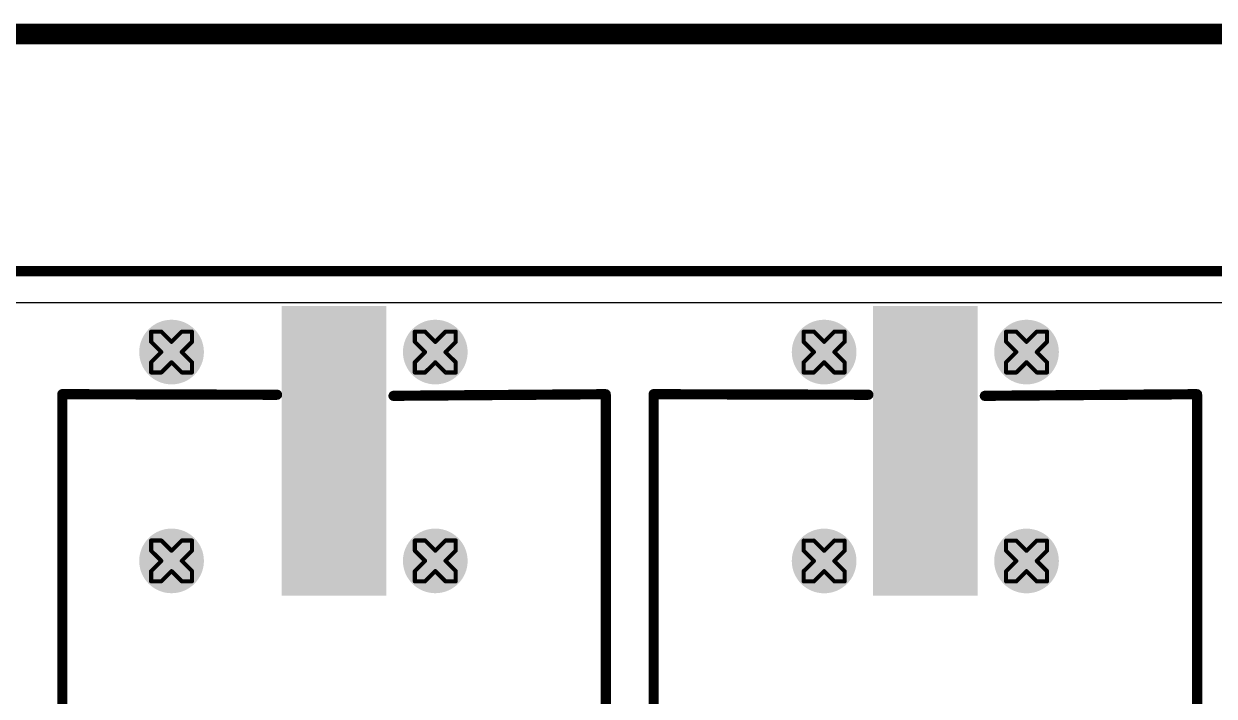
# Model space of a CAD drawing. Header units: inches. Extents: x -1 to 351, y 0 to 83.
# Drawn here: x 11.87 to 26.66, y 26.72 to 35.08 of the extents above; entities that cross this region are included whole.
import ezdxf

# ---------------------------------------------------------------- set-up
doc = ezdxf.new("R2010")
doc.units = ezdxf.units.IN
for name, color, linetype in [('Board Outline', 216, 'Continuous'), ('Bottom Layer', 5, 'Continuous'), ('Bottom Solder', 6, 'Continuous'), ('Dimensions', 6, 'Continuous'), ('Drill Drawing', 1, 'Continuous'), ('Top Layer', 1, 'Continuous'), ('Top Overlay', 2, 'Continuous'), ('Top Paste', 8, 'Continuous'), ('Top Solder', 216, 'Continuous'), ('Via Holes', 16, 'Continuous')]:
    doc.layers.add(name, color=color, linetype=linetype)

# ---------------------------------------------------------------- blocks, each defined once
blk = doc.blocks.new('189RV0019_18')
at = {"layer": 'Top Layer'}
for points in [[(-4.42, 0.6), (-0.92, 0.6), (-0.92, -0.6), (-4.42, -0.6)], [(0.92, 0.6), (4.42, 0.6), (4.42, -0.6), (0.92, -0.6)]]:
    blk.add_hatch(color=1, dxfattribs=at).paths.add_polyline_path(points)
at = {"layer": 'Top Paste'}
for points in [[(-4.42, 0.6), (-0.92, 0.6), (-0.92, -0.6), (-4.42, -0.6)], [(0.92, 0.6), (4.42, 0.6), (4.42, -0.6), (0.92, -0.6)]]:
    blk.add_hatch(color=8, dxfattribs=at).paths.add_polyline_path(points)
at = {"layer": 'Top Solder'}
for points in [[(-4.471, 0.651), (-0.869, 0.651), (-0.869, -0.651), (-4.471, -0.651)], [(0.869, 0.651), (4.471, 0.651), (4.471, -0.651), (0.869, -0.651)]]:
    blk.add_hatch(color=216, dxfattribs=at).paths.add_polyline_path(points)
at = {"layer": 'Top Overlay', "const_width": 0.127}
for points in [[(-1.98, 3.376), (-3.376, 1.98)], [(-1.98, 3.376), (3.376, 3.376)], [(3.376, 3.376), (3.369, 0.708)], [(-3.376, 1.98), (-3.376, 0.686)], [(-3.838, 1.295), (-3.838, 0.762)], [(-4.067, 1.016), (-3.61, 1.016)], [(-3.362, -0.686), (-3.376, -1.981)], [(3.356, -0.739), (3.376, -3.376)], [(-3.376, -1.981), (-1.981, -3.376)], [(-1.981, -3.376), (3.376, -3.376)]]:
    blk.add_lwpolyline(points, dxfattribs=at)
at = {"layer": 'Top Overlay', "const_width": 0.0635}
for points in [[(-2.012, 3.376, 1), (-1.948, 3.376, 1)], [(-2.012, 3.376, 1), (-1.948, 3.376, 1)], [(3.344, 3.376, 1), (3.408, 3.376, 1)], [(3.344, 3.376, 1), (3.408, 3.376, 1)], [(-3.408, 1.98, 1), (-3.344, 1.98, 1)], [(-3.408, 1.98, 1), (-3.344, 1.98, 1)], [(-3.87, 1.295, 1), (-3.807, 1.295, 1)], [(-4.099, 1.016, 1), (-4.035, 1.016, 1)], [(-3.642, 1.016, 1), (-3.578, 1.016, 1)], [(-3.87, 0.762, 1), (-3.807, 0.762, 1)], [(-3.408, 0.686, 1), (-3.344, 0.686, 1)], [(3.338, 0.708, 1), (3.401, 0.708, 1)], [(-3.394, -0.686, 1), (-3.331, -0.686, 1)], [(3.324, -0.739, 1), (3.387, -0.739, 1)], [(-3.407, -1.981, 1), (-3.344, -1.981, 1)], [(-3.407, -1.981, 1), (-3.344, -1.981, 1)], [(-2.013, -3.376, 1), (-1.949, -3.376, 1)], [(-2.013, -3.376, 1), (-1.949, -3.376, 1)], [(3.344, -3.376, 1), (3.407, -3.376, 1)], [(3.344, -3.376, 1), (3.407, -3.376, 1)]]:
    blk.add_lwpolyline(points, format="xyb", close=True, dxfattribs=at)
blk = doc.blocks.new('189RV0019_19')
at = {"layer": 'Top Layer'}
for points in [[(-4.42, 0.6), (-0.92, 0.6), (-0.92, -0.6), (-4.42, -0.6)], [(0.92, 0.6), (4.42, 0.6), (4.42, -0.6), (0.92, -0.6)]]:
    blk.add_hatch(color=1, dxfattribs=at).paths.add_polyline_path(points)
at = {"layer": 'Top Paste'}
for points in [[(-4.42, 0.6), (-0.92, 0.6), (-0.92, -0.6), (-4.42, -0.6)], [(0.92, 0.6), (4.42, 0.6), (4.42, -0.6), (0.92, -0.6)]]:
    blk.add_hatch(color=8, dxfattribs=at).paths.add_polyline_path(points)
at = {"layer": 'Top Solder'}
for points in [[(-4.471, 0.651), (-0.869, 0.651), (-0.869, -0.651), (-4.471, -0.651)], [(0.869, 0.651), (4.471, 0.651), (4.471, -0.651), (0.869, -0.651)]]:
    blk.add_hatch(color=216, dxfattribs=at).paths.add_polyline_path(points)
at = {"layer": 'Top Overlay', "const_width": 0.127}
for points in [[(-1.98, 3.376), (-3.376, 1.98)], [(-1.98, 3.376), (3.376, 3.376)], [(3.376, 3.376), (3.369, 0.708)], [(-3.376, 1.98), (-3.376, 0.686)], [(-3.838, 1.295), (-3.838, 0.762)], [(-4.067, 1.016), (-3.61, 1.016)], [(-3.362, -0.686), (-3.376, -1.981)], [(3.356, -0.739), (3.376, -3.376)], [(-3.376, -1.981), (-1.981, -3.376)], [(-1.981, -3.376), (3.376, -3.376)]]:
    blk.add_lwpolyline(points, dxfattribs=at)
at = {"layer": 'Top Overlay', "const_width": 0.0635}
for points in [[(-2.012, 3.376, 1), (-1.948, 3.376, 1)], [(-2.012, 3.376, 1), (-1.948, 3.376, 1)], [(3.344, 3.376, 1), (3.408, 3.376, 1)], [(3.344, 3.376, 1), (3.408, 3.376, 1)], [(-3.408, 1.98, 1), (-3.344, 1.98, 1)], [(-3.408, 1.98, 1), (-3.344, 1.98, 1)], [(-3.87, 1.295, 1), (-3.807, 1.295, 1)], [(-4.099, 1.016, 1), (-4.035, 1.016, 1)], [(-3.642, 1.016, 1), (-3.578, 1.016, 1)], [(-3.87, 0.762, 1), (-3.807, 0.762, 1)], [(-3.408, 0.686, 1), (-3.344, 0.686, 1)], [(3.338, 0.708, 1), (3.401, 0.708, 1)], [(-3.394, -0.686, 1), (-3.331, -0.686, 1)], [(3.324, -0.739, 1), (3.387, -0.739, 1)], [(-3.407, -1.981, 1), (-3.344, -1.981, 1)], [(-3.407, -1.981, 1), (-3.344, -1.981, 1)], [(-2.013, -3.376, 1), (-1.949, -3.376, 1)], [(-2.013, -3.376, 1), (-1.949, -3.376, 1)], [(3.344, -3.376, 1), (3.407, -3.376, 1)], [(3.344, -3.376, 1), (3.407, -3.376, 1)]]:
    blk.add_lwpolyline(points, format="xyb", close=True, dxfattribs=at)

msp = doc.modelspace()

# ---------------------------------------------------------------- hatches: boundary and pattern name
at = {"layer": 'Bottom Layer'}
h = msp.add_hatch(color=5, dxfattribs=at)
edge = h.paths.add_edge_path()
edge.add_arc((13.709, 30.995), 0.3, 0, 360)
h = msp.add_hatch(color=5, dxfattribs=at)
edge = h.paths.add_edge_path()
edge.add_arc((16.986, 30.995), 0.3, 0, 360)
h = msp.add_hatch(color=5, dxfattribs=at)
edge = h.paths.add_edge_path()
edge.add_arc((21.818, 30.995), 0.3, 0, 360)
h = msp.add_hatch(color=5, dxfattribs=at)
edge = h.paths.add_edge_path()
edge.add_arc((24.333, 30.995), 0.3, 0, 360)
h = msp.add_hatch(color=5, dxfattribs=at)
edge = h.paths.add_edge_path()
edge.add_arc((13.709, 28.398), 0.3, 0, 360)
h = msp.add_hatch(color=5, dxfattribs=at)
edge = h.paths.add_edge_path()
edge.add_arc((16.986, 28.398), 0.3, 0, 360)
h = msp.add_hatch(color=5, dxfattribs=at)
edge = h.paths.add_edge_path()
edge.add_arc((21.818, 28.397), 0.3, 0, 360)
h = msp.add_hatch(color=5, dxfattribs=at)
edge = h.paths.add_edge_path()
edge.add_arc((24.333, 28.397), 0.3, 0, 360)
at = {"layer": 'Bottom Solder'}
h = msp.add_hatch(color=6, dxfattribs=at)
edge = h.paths.add_edge_path()
edge.add_arc((13.709, 30.995), 0.402, 0, 360)
h = msp.add_hatch(color=6, dxfattribs=at)
edge = h.paths.add_edge_path()
edge.add_arc((16.986, 30.995), 0.402, 0, 360)
h = msp.add_hatch(color=6, dxfattribs=at)
edge = h.paths.add_edge_path()
edge.add_arc((21.818, 30.995), 0.402, 0, 360)
h = msp.add_hatch(color=6, dxfattribs=at)
edge = h.paths.add_edge_path()
edge.add_arc((24.333, 30.995), 0.402, 0, 360)
h = msp.add_hatch(color=6, dxfattribs=at)
edge = h.paths.add_edge_path()
edge.add_arc((13.709, 28.398), 0.402, 0, 360)
h = msp.add_hatch(color=6, dxfattribs=at)
edge = h.paths.add_edge_path()
edge.add_arc((16.986, 28.398), 0.402, 0, 360)
h = msp.add_hatch(color=6, dxfattribs=at)
edge = h.paths.add_edge_path()
edge.add_arc((21.818, 28.397), 0.402, 0, 360)
h = msp.add_hatch(color=6, dxfattribs=at)
edge = h.paths.add_edge_path()
edge.add_arc((24.333, 28.397), 0.402, 0, 360)
at = {"layer": 'Top Layer'}
h = msp.add_hatch(color=1, dxfattribs=at)
edge = h.paths.add_edge_path()
edge.add_arc((13.709, 30.995), 0.3, 0, 360)
h = msp.add_hatch(color=1, dxfattribs=at)
edge = h.paths.add_edge_path()
edge.add_arc((16.986, 30.995), 0.3, 0, 360)
h = msp.add_hatch(color=1, dxfattribs=at)
edge = h.paths.add_edge_path()
edge.add_arc((21.818, 30.995), 0.3, 0, 360)
h = msp.add_hatch(color=1, dxfattribs=at)
edge = h.paths.add_edge_path()
edge.add_arc((24.333, 30.995), 0.3, 0, 360)
h = msp.add_hatch(color=1, dxfattribs=at)
edge = h.paths.add_edge_path()
edge.add_arc((13.709, 28.398), 0.3, 0, 360)
h = msp.add_hatch(color=1, dxfattribs=at)
edge = h.paths.add_edge_path()
edge.add_arc((16.986, 28.398), 0.3, 0, 360)
h = msp.add_hatch(color=1, dxfattribs=at)
edge = h.paths.add_edge_path()
edge.add_arc((21.818, 28.397), 0.3, 0, 360)
h = msp.add_hatch(color=1, dxfattribs=at)
edge = h.paths.add_edge_path()
edge.add_arc((24.333, 28.397), 0.3, 0, 360)
at = {"layer": 'Top Solder'}
h = msp.add_hatch(color=216, dxfattribs=at)
edge = h.paths.add_edge_path()
edge.add_arc((13.709, 30.995), 0.402, 0, 360)
h = msp.add_hatch(color=216, dxfattribs=at)
edge = h.paths.add_edge_path()
edge.add_arc((16.986, 30.995), 0.402, 0, 360)
h = msp.add_hatch(color=216, dxfattribs=at)
edge = h.paths.add_edge_path()
edge.add_arc((21.818, 30.995), 0.402, 0, 360)
h = msp.add_hatch(color=216, dxfattribs=at)
edge = h.paths.add_edge_path()
edge.add_arc((24.333, 30.995), 0.402, 0, 360)
h = msp.add_hatch(color=216, dxfattribs=at)
edge = h.paths.add_edge_path()
edge.add_arc((13.709, 28.398), 0.402, 0, 360)
h = msp.add_hatch(color=216, dxfattribs=at)
edge = h.paths.add_edge_path()
edge.add_arc((16.986, 28.398), 0.402, 0, 360)
h = msp.add_hatch(color=216, dxfattribs=at)
edge = h.paths.add_edge_path()
edge.add_arc((21.818, 28.397), 0.402, 0, 360)
h = msp.add_hatch(color=216, dxfattribs=at)
edge = h.paths.add_edge_path()
edge.add_arc((24.333, 28.397), 0.402, 0, 360)
at = {"layer": 'Via Holes'}
h = msp.add_hatch(color=7, dxfattribs=at)
edge = h.paths.add_edge_path()
edge.add_arc((13.709, 30.995), 0.15, 0, 360)
h = msp.add_hatch(color=7, dxfattribs=at)
edge = h.paths.add_edge_path()
edge.add_arc((16.986, 30.995), 0.15, 0, 360)
h = msp.add_hatch(color=7, dxfattribs=at)
edge = h.paths.add_edge_path()
edge.add_arc((21.818, 30.995), 0.15, 0, 360)
h = msp.add_hatch(color=7, dxfattribs=at)
edge = h.paths.add_edge_path()
edge.add_arc((24.333, 30.995), 0.15, 0, 360)
h = msp.add_hatch(color=7, dxfattribs=at)
edge = h.paths.add_edge_path()
edge.add_arc((13.709, 28.398), 0.15, 0, 360)
h = msp.add_hatch(color=7, dxfattribs=at)
edge = h.paths.add_edge_path()
edge.add_arc((16.986, 28.398), 0.15, 0, 360)
h = msp.add_hatch(color=7, dxfattribs=at)
edge = h.paths.add_edge_path()
edge.add_arc((21.818, 28.397), 0.15, 0, 360)
h = msp.add_hatch(color=7, dxfattribs=at)
edge = h.paths.add_edge_path()
edge.add_arc((24.333, 28.397), 0.15, 0, 360)

# ---------------------------------------------------------------- linework, layer by layer
at = {"layer": 'Board Outline', "const_width": 0.127}
msp.add_lwpolyline([(0, 32), (38.807, 32)], dxfattribs=at)
at = {"layer": 'Bottom Layer'}
msp.add_line((4.741, 31.612), (29.005, 31.612), dxfattribs=at)
at = {"layer": 'Dimensions', "const_width": 0.254}
msp.add_lwpolyline([(0, 34.95), (40.833, 34.95)], dxfattribs=at)
at = {"layer": 'Drill Drawing', "const_width": 0.0508}
for points in [[(13.455, 31.122), (13.455, 31.249)], [(13.455, 31.249), (13.582, 31.249)], [(13.582, 31.249), (13.709, 31.122)], [(13.709, 31.122), (13.836, 31.249)], [(13.836, 31.249), (13.963, 31.249)], [(13.963, 31.122), (13.963, 31.249)], [(16.732, 31.122), (16.732, 31.249)], [(16.732, 31.249), (16.859, 31.249)], [(16.859, 31.249), (16.986, 31.122)], [(16.986, 31.122), (17.113, 31.249)], [(17.113, 31.249), (17.24, 31.249)], [(17.24, 31.122), (17.24, 31.249)], [(21.564, 31.122), (21.564, 31.249)], [(21.564, 31.249), (21.691, 31.249)], [(21.691, 31.249), (21.818, 31.122)], [(21.818, 31.122), (21.945, 31.249)], [(21.945, 31.249), (22.072, 31.249)], [(22.072, 31.122), (22.072, 31.249)], [(24.079, 31.122), (24.079, 31.249)], [(24.079, 31.249), (24.206, 31.249)], [(24.206, 31.249), (24.333, 31.122)], [(24.333, 31.122), (24.46, 31.249)], [(24.46, 31.249), (24.587, 31.249)], [(24.587, 31.122), (24.587, 31.249)], [(13.455, 31.122), (13.582, 30.995)], [(13.836, 30.995), (13.963, 31.122)], [(16.732, 31.122), (16.859, 30.995)], [(17.113, 30.995), (17.24, 31.122)], [(21.564, 31.122), (21.691, 30.995)], [(21.945, 30.995), (22.072, 31.122)], [(24.079, 31.122), (24.206, 30.995)], [(24.46, 30.995), (24.587, 31.122)], [(13.455, 30.868), (13.582, 30.995)], [(13.836, 30.995), (13.963, 30.868)], [(16.732, 30.868), (16.859, 30.995)], [(17.113, 30.995), (17.24, 30.868)], [(21.564, 30.868), (21.691, 30.995)], [(21.945, 30.995), (22.072, 30.868)], [(24.079, 30.868), (24.206, 30.995)], [(24.46, 30.995), (24.587, 30.868)], [(13.455, 30.741), (13.455, 30.868)], [(13.582, 30.741), (13.709, 30.868)], [(13.709, 30.868), (13.836, 30.741)], [(13.963, 30.741), (13.963, 30.868)], [(16.732, 30.741), (16.732, 30.868)], [(16.859, 30.741), (16.986, 30.868)], [(16.986, 30.868), (17.113, 30.741)], [(17.24, 30.741), (17.24, 30.868)], [(21.564, 30.741), (21.564, 30.868)], [(21.691, 30.741), (21.818, 30.868)], [(21.818, 30.868), (21.945, 30.741)], [(22.072, 30.741), (22.072, 30.868)], [(24.079, 30.741), (24.079, 30.868)], [(24.206, 30.741), (24.333, 30.868)], [(24.333, 30.868), (24.46, 30.741)], [(24.587, 30.741), (24.587, 30.868)], [(13.455, 30.741), (13.582, 30.741)], [(13.836, 30.741), (13.963, 30.741)], [(16.732, 30.741), (16.859, 30.741)], [(17.113, 30.741), (17.24, 30.741)], [(21.564, 30.741), (21.691, 30.741)], [(21.945, 30.741), (22.072, 30.741)], [(24.079, 30.741), (24.206, 30.741)], [(24.46, 30.741), (24.587, 30.741)], [(13.455, 28.525), (13.455, 28.652)], [(13.455, 28.652), (13.582, 28.652)], [(13.455, 28.525), (13.582, 28.398)], [(13.582, 28.652), (13.709, 28.525)], [(13.709, 28.525), (13.836, 28.652)], [(13.836, 28.652), (13.963, 28.652)], [(13.836, 28.398), (13.963, 28.525)], [(13.963, 28.525), (13.963, 28.652)], [(16.732, 28.525), (16.732, 28.652)], [(16.732, 28.652), (16.859, 28.652)], [(16.732, 28.525), (16.859, 28.398)], [(16.859, 28.652), (16.986, 28.525)], [(16.986, 28.525), (17.113, 28.652)], [(17.113, 28.652), (17.24, 28.652)], [(17.113, 28.398), (17.24, 28.525)], [(17.24, 28.525), (17.24, 28.652)], [(21.564, 28.524), (21.564, 28.651)], [(21.564, 28.651), (21.691, 28.651)], [(21.564, 28.524), (21.691, 28.397)], [(21.691, 28.651), (21.818, 28.524)], [(21.818, 28.524), (21.945, 28.651)], [(21.945, 28.651), (22.072, 28.651)], [(21.945, 28.397), (22.072, 28.524)], [(22.072, 28.524), (22.072, 28.651)], [(24.079, 28.524), (24.079, 28.651)], [(24.079, 28.651), (24.206, 28.651)], [(24.079, 28.524), (24.206, 28.397)], [(24.206, 28.651), (24.333, 28.524)], [(24.333, 28.524), (24.46, 28.651)], [(24.46, 28.651), (24.587, 28.651)], [(24.46, 28.397), (24.587, 28.524)], [(24.587, 28.524), (24.587, 28.651)], [(13.455, 28.271), (13.582, 28.398)], [(13.836, 28.398), (13.963, 28.271)], [(16.732, 28.271), (16.859, 28.398)], [(17.113, 28.398), (17.24, 28.271)], [(21.564, 28.27), (21.691, 28.397)], [(21.945, 28.397), (22.072, 28.27)], [(24.079, 28.27), (24.206, 28.397)], [(24.46, 28.397), (24.587, 28.27)], [(13.455, 28.144), (13.455, 28.271)], [(13.582, 28.144), (13.709, 28.271)], [(13.709, 28.271), (13.836, 28.144)], [(13.963, 28.144), (13.963, 28.271)], [(16.732, 28.144), (16.732, 28.271)], [(16.859, 28.144), (16.986, 28.271)], [(16.986, 28.271), (17.113, 28.144)], [(17.24, 28.144), (17.24, 28.271)], [(21.564, 28.143), (21.564, 28.27)], [(21.691, 28.143), (21.818, 28.27)], [(21.818, 28.27), (21.945, 28.143)], [(22.072, 28.143), (22.072, 28.27)], [(24.079, 28.143), (24.079, 28.27)], [(24.206, 28.143), (24.333, 28.27)], [(24.333, 28.27), (24.46, 28.143)], [(24.587, 28.143), (24.587, 28.27)], [(13.455, 28.144), (13.582, 28.144)], [(13.836, 28.144), (13.963, 28.144)], [(16.732, 28.144), (16.859, 28.144)], [(17.113, 28.144), (17.24, 28.144)], [(21.564, 28.143), (21.691, 28.143)], [(21.945, 28.143), (22.072, 28.143)], [(24.079, 28.143), (24.206, 28.143)], [(24.46, 28.143), (24.587, 28.143)]]:
    msp.add_lwpolyline(points, dxfattribs=at)
at = {"layer": 'Drill Drawing', "const_width": 0.0254}
for points in [[(13.442, 31.249, 1), (13.467, 31.249, 1)], [(13.442, 31.249, 1), (13.467, 31.249, 1)], [(13.569, 31.249, 1), (13.594, 31.249, 1)], [(13.569, 31.249, 1), (13.594, 31.249, 1)], [(13.823, 31.249, 1), (13.848, 31.249, 1)], [(13.823, 31.249, 1), (13.848, 31.249, 1)], [(13.95, 31.249, 1), (13.975, 31.249, 1)], [(13.95, 31.249, 1), (13.975, 31.249, 1)], [(16.719, 31.249, 1), (16.745, 31.249, 1)], [(16.719, 31.249, 1), (16.745, 31.249, 1)], [(16.846, 31.249, 1), (16.872, 31.249, 1)], [(16.846, 31.249, 1), (16.872, 31.249, 1)], [(17.1, 31.249, 1), (17.126, 31.249, 1)], [(17.1, 31.249, 1), (17.126, 31.249, 1)], [(17.227, 31.249, 1), (17.253, 31.249, 1)], [(17.227, 31.249, 1), (17.253, 31.249, 1)], [(21.551, 31.249, 1), (21.577, 31.249, 1)], [(21.551, 31.249, 1), (21.577, 31.249, 1)], [(21.678, 31.249, 1), (21.704, 31.249, 1)], [(21.678, 31.249, 1), (21.704, 31.249, 1)], [(21.932, 31.249, 1), (21.958, 31.249, 1)], [(21.932, 31.249, 1), (21.958, 31.249, 1)], [(22.059, 31.249, 1), (22.085, 31.249, 1)], [(22.059, 31.249, 1), (22.085, 31.249, 1)], [(24.067, 31.249, 1), (24.092, 31.249, 1)], [(24.067, 31.249, 1), (24.092, 31.249, 1)], [(24.194, 31.249, 1), (24.219, 31.249, 1)], [(24.194, 31.249, 1), (24.219, 31.249, 1)], [(24.448, 31.249, 1), (24.473, 31.249, 1)], [(24.448, 31.249, 1), (24.473, 31.249, 1)], [(24.575, 31.249, 1), (24.6, 31.249, 1)], [(24.575, 31.249, 1), (24.6, 31.249, 1)], [(13.442, 31.122, 1), (13.467, 31.122, 1)], [(13.442, 31.122, 1), (13.467, 31.122, 1)], [(13.696, 31.122, 1), (13.721, 31.122, 1)], [(13.696, 31.122, 1), (13.721, 31.122, 1)], [(13.95, 31.122, 1), (13.975, 31.122, 1)], [(13.95, 31.122, 1), (13.975, 31.122, 1)], [(16.719, 31.122, 1), (16.745, 31.122, 1)], [(16.719, 31.122, 1), (16.745, 31.122, 1)], [(16.973, 31.122, 1), (16.999, 31.122, 1)], [(16.973, 31.122, 1), (16.999, 31.122, 1)], [(17.227, 31.122, 1), (17.253, 31.122, 1)], [(17.227, 31.122, 1), (17.253, 31.122, 1)], [(21.551, 31.122, 1), (21.577, 31.122, 1)], [(21.551, 31.122, 1), (21.577, 31.122, 1)], [(21.805, 31.122, 1), (21.831, 31.122, 1)], [(21.805, 31.122, 1), (21.831, 31.122, 1)], [(22.059, 31.122, 1), (22.085, 31.122, 1)], [(22.059, 31.122, 1), (22.085, 31.122, 1)], [(24.067, 31.122, 1), (24.092, 31.122, 1)], [(24.067, 31.122, 1), (24.092, 31.122, 1)], [(24.32, 31.122, 1), (24.346, 31.122, 1)], [(24.32, 31.122, 1), (24.346, 31.122, 1)], [(24.575, 31.122, 1), (24.6, 31.122, 1)], [(24.575, 31.122, 1), (24.6, 31.122, 1)], [(13.569, 30.995, 1), (13.594, 30.995, 1)], [(13.569, 30.995, 1), (13.594, 30.995, 1)], [(13.823, 30.995, 1), (13.848, 30.995, 1)], [(13.823, 30.995, 1), (13.848, 30.995, 1)], [(16.846, 30.995, 1), (16.872, 30.995, 1)], [(16.846, 30.995, 1), (16.872, 30.995, 1)], [(17.1, 30.995, 1), (17.126, 30.995, 1)], [(17.1, 30.995, 1), (17.126, 30.995, 1)], [(21.678, 30.995, 1), (21.704, 30.995, 1)], [(21.678, 30.995, 1), (21.704, 30.995, 1)], [(21.932, 30.995, 1), (21.958, 30.995, 1)], [(21.932, 30.995, 1), (21.958, 30.995, 1)], [(24.194, 30.995, 1), (24.219, 30.995, 1)], [(24.194, 30.995, 1), (24.219, 30.995, 1)], [(24.448, 30.995, 1), (24.473, 30.995, 1)], [(24.448, 30.995, 1), (24.473, 30.995, 1)], [(13.442, 30.868, 1), (13.467, 30.868, 1)], [(13.442, 30.868, 1), (13.467, 30.868, 1)], [(13.696, 30.868, 1), (13.721, 30.868, 1)], [(13.696, 30.868, 1), (13.721, 30.868, 1)], [(13.95, 30.868, 1), (13.975, 30.868, 1)], [(13.95, 30.868, 1), (13.975, 30.868, 1)], [(16.719, 30.868, 1), (16.745, 30.868, 1)], [(16.719, 30.868, 1), (16.745, 30.868, 1)], [(16.973, 30.868, 1), (16.999, 30.868, 1)], [(16.973, 30.868, 1), (16.999, 30.868, 1)], [(17.227, 30.868, 1), (17.253, 30.868, 1)], [(17.227, 30.868, 1), (17.253, 30.868, 1)], [(21.551, 30.868, 1), (21.577, 30.868, 1)], [(21.551, 30.868, 1), (21.577, 30.868, 1)], [(21.805, 30.868, 1), (21.831, 30.868, 1)], [(21.805, 30.868, 1), (21.831, 30.868, 1)], [(22.059, 30.868, 1), (22.085, 30.868, 1)], [(22.059, 30.868, 1), (22.085, 30.868, 1)], [(24.067, 30.868, 1), (24.092, 30.868, 1)], [(24.067, 30.868, 1), (24.092, 30.868, 1)], [(24.32, 30.868, 1), (24.346, 30.868, 1)], [(24.32, 30.868, 1), (24.346, 30.868, 1)], [(24.575, 30.868, 1), (24.6, 30.868, 1)], [(24.575, 30.868, 1), (24.6, 30.868, 1)], [(13.442, 30.741, 1), (13.467, 30.741, 1)], [(13.442, 30.741, 1), (13.467, 30.741, 1)], [(13.569, 30.741, 1), (13.594, 30.741, 1)], [(13.569, 30.741, 1), (13.594, 30.741, 1)], [(13.823, 30.741, 1), (13.848, 30.741, 1)], [(13.823, 30.741, 1), (13.848, 30.741, 1)], [(13.95, 30.741, 1), (13.975, 30.741, 1)], [(13.95, 30.741, 1), (13.975, 30.741, 1)], [(16.719, 30.741, 1), (16.745, 30.741, 1)], [(16.719, 30.741, 1), (16.745, 30.741, 1)], [(16.846, 30.741, 1), (16.872, 30.741, 1)], [(16.846, 30.741, 1), (16.872, 30.741, 1)], [(17.1, 30.741, 1), (17.126, 30.741, 1)], [(17.1, 30.741, 1), (17.126, 30.741, 1)], [(17.227, 30.741, 1), (17.253, 30.741, 1)], [(17.227, 30.741, 1), (17.253, 30.741, 1)], [(21.551, 30.741, 1), (21.577, 30.741, 1)], [(21.551, 30.741, 1), (21.577, 30.741, 1)], [(21.678, 30.741, 1), (21.704, 30.741, 1)], [(21.678, 30.741, 1), (21.704, 30.741, 1)], [(21.932, 30.741, 1), (21.958, 30.741, 1)], [(21.932, 30.741, 1), (21.958, 30.741, 1)], [(22.059, 30.741, 1), (22.085, 30.741, 1)], [(22.059, 30.741, 1), (22.085, 30.741, 1)], [(24.067, 30.741, 1), (24.092, 30.741, 1)], [(24.067, 30.741, 1), (24.092, 30.741, 1)], [(24.194, 30.741, 1), (24.219, 30.741, 1)], [(24.194, 30.741, 1), (24.219, 30.741, 1)], [(24.448, 30.741, 1), (24.473, 30.741, 1)], [(24.448, 30.741, 1), (24.473, 30.741, 1)], [(24.575, 30.741, 1), (24.6, 30.741, 1)], [(24.575, 30.741, 1), (24.6, 30.741, 1)], [(13.442, 28.652, 1), (13.467, 28.652, 1)], [(13.442, 28.652, 1), (13.467, 28.652, 1)], [(13.442, 28.525, 1), (13.467, 28.525, 1)], [(13.442, 28.525, 1), (13.467, 28.525, 1)], [(13.569, 28.652, 1), (13.594, 28.652, 1)], [(13.569, 28.652, 1), (13.594, 28.652, 1)], [(13.696, 28.525, 1), (13.721, 28.525, 1)], [(13.696, 28.525, 1), (13.721, 28.525, 1)], [(13.823, 28.652, 1), (13.848, 28.652, 1)], [(13.823, 28.652, 1), (13.848, 28.652, 1)], [(13.95, 28.652, 1), (13.975, 28.652, 1)], [(13.95, 28.652, 1), (13.975, 28.652, 1)], [(13.95, 28.525, 1), (13.975, 28.525, 1)], [(13.95, 28.525, 1), (13.975, 28.525, 1)], [(16.719, 28.652, 1), (16.745, 28.652, 1)], [(16.719, 28.652, 1), (16.745, 28.652, 1)], [(16.719, 28.525, 1), (16.745, 28.525, 1)], [(16.719, 28.525, 1), (16.745, 28.525, 1)], [(16.846, 28.652, 1), (16.872, 28.652, 1)], [(16.846, 28.652, 1), (16.872, 28.652, 1)], [(16.973, 28.525, 1), (16.999, 28.525, 1)], [(16.973, 28.525, 1), (16.999, 28.525, 1)], [(17.1, 28.652, 1), (17.126, 28.652, 1)], [(17.1, 28.652, 1), (17.126, 28.652, 1)], [(17.227, 28.652, 1), (17.253, 28.652, 1)], [(17.227, 28.652, 1), (17.253, 28.652, 1)], [(17.227, 28.525, 1), (17.253, 28.525, 1)], [(17.227, 28.525, 1), (17.253, 28.525, 1)], [(21.551, 28.651, 1), (21.577, 28.651, 1)], [(21.551, 28.651, 1), (21.577, 28.651, 1)], [(21.551, 28.524, 1), (21.577, 28.524, 1)], [(21.551, 28.524, 1), (21.577, 28.524, 1)], [(21.678, 28.651, 1), (21.704, 28.651, 1)], [(21.678, 28.651, 1), (21.704, 28.651, 1)], [(21.805, 28.524, 1), (21.831, 28.524, 1)], [(21.805, 28.524, 1), (21.831, 28.524, 1)], [(21.932, 28.651, 1), (21.958, 28.651, 1)], [(21.932, 28.651, 1), (21.958, 28.651, 1)], [(22.059, 28.651, 1), (22.085, 28.651, 1)], [(22.059, 28.651, 1), (22.085, 28.651, 1)], [(22.059, 28.524, 1), (22.085, 28.524, 1)], [(22.059, 28.524, 1), (22.085, 28.524, 1)], [(24.067, 28.651, 1), (24.092, 28.651, 1)], [(24.067, 28.651, 1), (24.092, 28.651, 1)], [(24.067, 28.524, 1), (24.092, 28.524, 1)], [(24.067, 28.524, 1), (24.092, 28.524, 1)], [(24.194, 28.651, 1), (24.219, 28.651, 1)], [(24.194, 28.651, 1), (24.219, 28.651, 1)], [(24.32, 28.524, 1), (24.346, 28.524, 1)], [(24.32, 28.524, 1), (24.346, 28.524, 1)], [(24.448, 28.651, 1), (24.473, 28.651, 1)], [(24.448, 28.651, 1), (24.473, 28.651, 1)], [(24.575, 28.651, 1), (24.6, 28.651, 1)], [(24.575, 28.651, 1), (24.6, 28.651, 1)], [(24.575, 28.524, 1), (24.6, 28.524, 1)], [(24.575, 28.524, 1), (24.6, 28.524, 1)], [(13.569, 28.398, 1), (13.594, 28.398, 1)], [(13.569, 28.398, 1), (13.594, 28.398, 1)], [(13.823, 28.398, 1), (13.848, 28.398, 1)], [(13.823, 28.398, 1), (13.848, 28.398, 1)], [(16.846, 28.398, 1), (16.872, 28.398, 1)], [(16.846, 28.398, 1), (16.872, 28.398, 1)], [(17.1, 28.398, 1), (17.126, 28.398, 1)], [(17.1, 28.398, 1), (17.126, 28.398, 1)], [(21.678, 28.397, 1), (21.704, 28.397, 1)], [(21.678, 28.397, 1), (21.704, 28.397, 1)], [(21.932, 28.397, 1), (21.958, 28.397, 1)], [(21.932, 28.397, 1), (21.958, 28.397, 1)], [(24.194, 28.397, 1), (24.219, 28.397, 1)], [(24.194, 28.397, 1), (24.219, 28.397, 1)], [(24.448, 28.397, 1), (24.473, 28.397, 1)], [(24.448, 28.397, 1), (24.473, 28.397, 1)], [(13.442, 28.271, 1), (13.467, 28.271, 1)], [(13.442, 28.271, 1), (13.467, 28.271, 1)], [(13.696, 28.271, 1), (13.721, 28.271, 1)], [(13.696, 28.271, 1), (13.721, 28.271, 1)], [(13.95, 28.271, 1), (13.975, 28.271, 1)], [(13.95, 28.271, 1), (13.975, 28.271, 1)], [(16.719, 28.271, 1), (16.745, 28.271, 1)], [(16.719, 28.271, 1), (16.745, 28.271, 1)], [(16.973, 28.271, 1), (16.999, 28.271, 1)], [(16.973, 28.271, 1), (16.999, 28.271, 1)], [(17.227, 28.271, 1), (17.253, 28.271, 1)], [(17.227, 28.271, 1), (17.253, 28.271, 1)], [(21.551, 28.27, 1), (21.577, 28.27, 1)], [(21.551, 28.27, 1), (21.577, 28.27, 1)], [(21.805, 28.27, 1), (21.831, 28.27, 1)], [(21.805, 28.27, 1), (21.831, 28.27, 1)], [(22.059, 28.27, 1), (22.085, 28.27, 1)], [(22.059, 28.27, 1), (22.085, 28.27, 1)], [(24.067, 28.27, 1), (24.092, 28.27, 1)], [(24.067, 28.27, 1), (24.092, 28.27, 1)], [(24.32, 28.27, 1), (24.346, 28.27, 1)], [(24.32, 28.27, 1), (24.346, 28.27, 1)], [(24.575, 28.27, 1), (24.6, 28.27, 1)], [(24.575, 28.27, 1), (24.6, 28.27, 1)], [(13.442, 28.144, 1), (13.467, 28.144, 1)], [(13.442, 28.144, 1), (13.467, 28.144, 1)], [(13.569, 28.144, 1), (13.594, 28.144, 1)], [(13.569, 28.144, 1), (13.594, 28.144, 1)], [(13.823, 28.144, 1), (13.848, 28.144, 1)], [(13.823, 28.144, 1), (13.848, 28.144, 1)], [(13.95, 28.144, 1), (13.975, 28.144, 1)], [(13.95, 28.144, 1), (13.975, 28.144, 1)], [(16.719, 28.144, 1), (16.745, 28.144, 1)], [(16.719, 28.144, 1), (16.745, 28.144, 1)], [(16.846, 28.144, 1), (16.872, 28.144, 1)], [(16.846, 28.144, 1), (16.872, 28.144, 1)], [(17.1, 28.144, 1), (17.126, 28.144, 1)], [(17.1, 28.144, 1), (17.126, 28.144, 1)], [(17.227, 28.144, 1), (17.253, 28.144, 1)], [(17.227, 28.144, 1), (17.253, 28.144, 1)], [(21.551, 28.143, 1), (21.577, 28.143, 1)], [(21.551, 28.143, 1), (21.577, 28.143, 1)], [(21.678, 28.143, 1), (21.704, 28.143, 1)], [(21.678, 28.143, 1), (21.704, 28.143, 1)], [(21.932, 28.143, 1), (21.958, 28.143, 1)], [(21.932, 28.143, 1), (21.958, 28.143, 1)], [(22.059, 28.143, 1), (22.085, 28.143, 1)], [(22.059, 28.143, 1), (22.085, 28.143, 1)], [(24.067, 28.143, 1), (24.092, 28.143, 1)], [(24.067, 28.143, 1), (24.092, 28.143, 1)], [(24.194, 28.143, 1), (24.219, 28.143, 1)], [(24.194, 28.143, 1), (24.219, 28.143, 1)], [(24.448, 28.143, 1), (24.473, 28.143, 1)], [(24.448, 28.143, 1), (24.473, 28.143, 1)], [(24.575, 28.143, 1), (24.6, 28.143, 1)], [(24.575, 28.143, 1), (24.6, 28.143, 1)]]:
    msp.add_lwpolyline(points, format="xyb", close=True, dxfattribs=at)
at = {"layer": 'Top Layer'}
msp.add_line((4.796, 31.612), (29.005, 31.612), dxfattribs=at)

# ---------------------------------------------------------------- block references
at = {"rotation": 90}
for name, p in [('189RV0019_19', (15.728, 27.095)), ('189RV0019_18', (23.076, 27.095))]:
    msp.add_blockref(name, p, dxfattribs=at)

doc.saveas('drawing.dxf')
